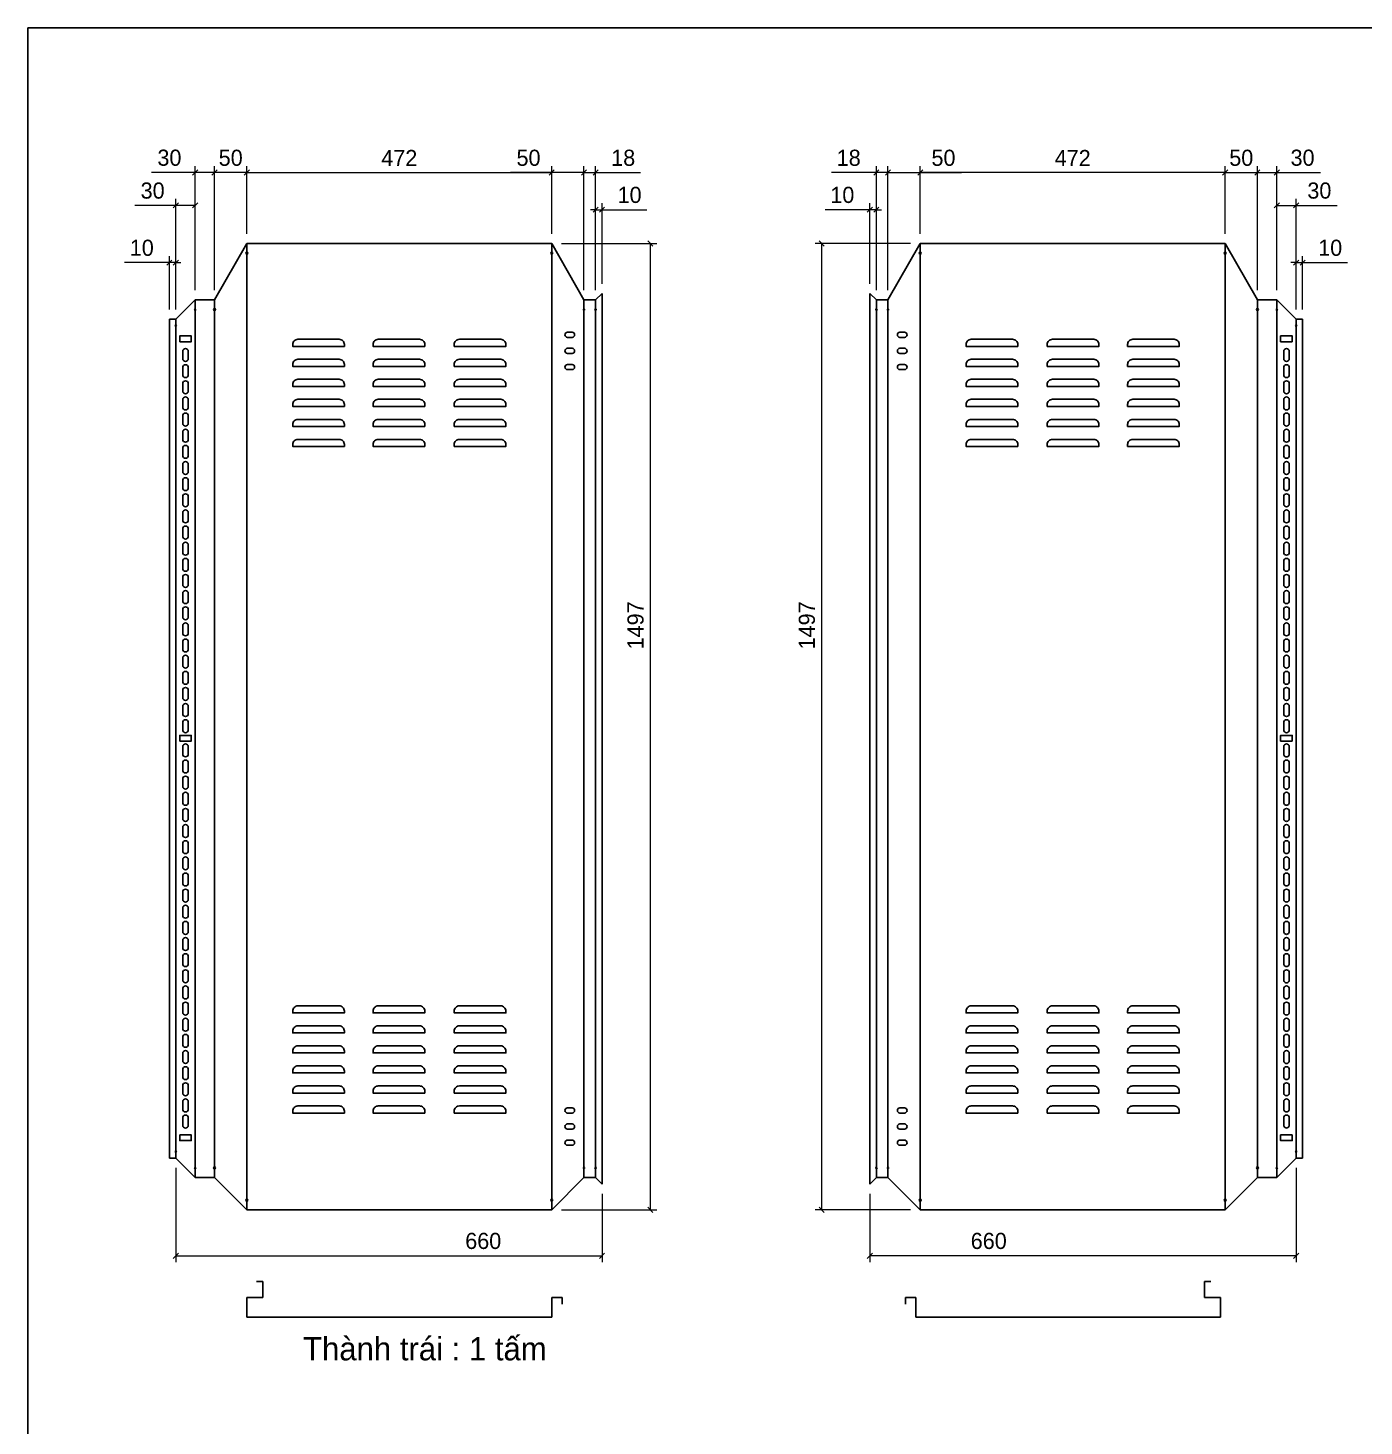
# Model space of a CAD drawing. Header units: millimetres. Extents: x 0 to 6126, y 0 to 4331.
# Drawn here: x 0 to 2069, y 2166 to 4331 of the extents above; entities that cross this region are included whole.
import ezdxf
from ezdxf.enums import TextEntityAlignment as Align

# ---------------------------------------------------------------- set-up
doc = ezdxf.new("R2010")
doc.units = ezdxf.units.MM
doc.layers.add('CNC', color=7, linetype='Continuous')
doc.layers.add('DIM', color=253, linetype='Continuous')
doc.styles.add('Tahoma (Input Text)', font='tahoma.ttf')
doc.dimstyles.new('Dim-25', dxfattribs={"dimtxt": 25, "dimasz": 8, "dimexe": 10, "dimexo": 15, "dimgap": 10, "dimtad": 1, "dimdec": 0, "dimtxsty": 'Standard', "dimblk": 'OBLIQUE', "dimcen": 10, "dimclrd": 5, "dimclre": 5, "dimclrt": 3, "dimazin": 3, "dimtfac": 1, "dimtdec": 0, "dimtmove": 0, "dimatfit": 3, "dimldrblk": 'OBLIQUE', "dimlwd": 9, "dimlwe": 9})

# ---------------------------------------------------------------- blocks, each defined once
blk = doc.blocks.new('khungtenAsean2')
at = {"color": 7}
blk.add_lwpolyline([(0, 0), (2970, 0), (2970, -2100), (0, -2100)], close=True, dxfattribs=at)
at = {"color": 1, "style": 'Tahoma (Input Text)', "flags": 8}
for tag, p in [('#03', (506.6, -2019.3)), ('#01', (137.1, -2021.3)), ('#05', (1106.6, -2021.3)), ('#07', (1834.7, -2021.3)), ('#09', (2146.7, -2021.3)), ('#02', (98.5, -2081.3)), ('#04', (486.1, -2081.3)), ('#06', (1065.3, -2081.3)), ('#08', (1817.4, -2081.3)), ('#10', (2146.7, -2081.3))]:
    blk.add_attdef(tag, p, '', height=25, dxfattribs=at)
blk.add_attdef('#11', text='', height=25, dxfattribs=at).set_placement((2915, -2067.3), align=Align.CENTER)
blk = doc.blocks.new('*D1')
at = {"color": 0, "linetype": 'ByBlock', "lineweight": -2}
for p, q in [((967.6, 3993.5), (959.6, 4001.5)), ((959.6, 2504.5), (967.6, 2496.5))]:
    blk.add_line(p, q, dxfattribs=at)
at = {"layer": 'Defpoints', "color": 0, "transparency": 16777216}
for p in [(810.9, 3997.5), (810.9, 2500.5), (963.6, 2500.5)]:
    blk.add_point(p, dxfattribs=at)
at = {"layer": 'DIM', "color": 5, "lineweight": 9, "transparency": 16777216}
for p, q in [((825.9, 3997.5), (973.6, 3997.5)), ((963.6, 3997.5), (963.6, 2500.5)), ((825.9, 2500.5), (973.6, 2500.5))]:
    blk.add_line(p, q, dxfattribs=at)
at = {"layer": 'DIM', "color": 3, "transparency": 16777216, "insert": (940.8, 3405.8), "char_height": 25, "attachment_point": 5, "rotation": 90}
blk.add_mtext('1497', dxfattribs=at)
blk = doc.blocks.new('_Oblique')
at = {"color": 0, "linetype": 'ByBlock', "lineweight": -2}
blk.add_line((-0.5, -0.5), (0.5, 0.5), dxfattribs=at)
blk = doc.blocks.new('*D2')
at = {"color": 0, "linetype": 'ByBlock', "lineweight": -2}
for p, q in [((342.9, 4111.3), (334.9, 4103.3)), ((806.9, 4103.3), (814.9, 4111.3))]:
    blk.add_line(p, q, dxfattribs=at)
at = {"layer": 'Defpoints', "color": 0, "transparency": 16777216}
for p in [(810.9, 4107.3), (338.9, 3997.5), (810.9, 3997.5)]:
    blk.add_point(p, dxfattribs=at)
at = {"layer": 'DIM', "color": 5, "lineweight": 9, "transparency": 16777216}
for p, q in [((338.9, 4012.5), (338.9, 4117.3)), ((810.9, 4012.5), (810.9, 4117.3)), ((338.9, 4107.3), (810.9, 4107.3))]:
    blk.add_line(p, q, dxfattribs=at)
at = {"layer": 'DIM', "color": 3, "transparency": 16777216, "insert": (574.9, 4129.8), "char_height": 25, "attachment_point": 5}
blk.add_mtext('472', dxfattribs=at)
blk = doc.blocks.new('*D3')
at = {"color": 0, "linetype": 'ByBlock', "lineweight": -2}
for p, q in [((814.9, 4111.3), (806.9, 4103.3)), ((856.9, 4103.3), (864.9, 4111.3))]:
    blk.add_line(p, q, dxfattribs=at)
at = {"layer": 'Defpoints', "color": 0, "transparency": 16777216}
for p in [(860.9, 4107.3), (810.9, 3997.5), (860.9, 3910)]:
    blk.add_point(p, dxfattribs=at)
at = {"layer": 'DIM', "color": 5, "lineweight": 9, "transparency": 16777216}
for p, q in [((810.9, 4012.5), (810.9, 4117.3)), ((860.9, 3925), (860.9, 4117.3)), ((810.9, 4107.3), (747.1, 4107.3)), ((860.9, 4107.3), (810.9, 4107.3))]:
    blk.add_line(p, q, dxfattribs=at)
at = {"layer": 'DIM', "color": 3, "transparency": 16777216, "insert": (775, 4130), "char_height": 25, "attachment_point": 5}
blk.add_mtext('50', dxfattribs=at)
blk = doc.blocks.new('*D4')
at = {"color": 0, "linetype": 'ByBlock', "lineweight": -2}
for p, q in [((856.9, 4103.3), (864.9, 4111.3)), ((882.9, 4111.3), (874.9, 4103.3))]:
    blk.add_line(p, q, dxfattribs=at)
at = {"layer": 'Defpoints', "color": 0, "transparency": 16777216}
for p in [(878.9, 4107.3), (860.9, 3910), (878.9, 3910)]:
    blk.add_point(p, dxfattribs=at)
at = {"layer": 'DIM', "color": 5, "lineweight": 9, "transparency": 16777216}
for p, q in [((860.9, 3925), (860.9, 4117.3)), ((878.9, 3925), (878.9, 4117.3)), ((860.9, 4107.3), (852.9, 4107.3)), ((860.9, 4107.3), (878.9, 4107.3)), ((878.9, 4107.3), (948.4, 4107.3))]:
    blk.add_line(p, q, dxfattribs=at)
at = {"layer": 'DIM', "color": 3, "transparency": 16777216, "insert": (921.6, 4130), "char_height": 25, "attachment_point": 5}
blk.add_mtext('18', dxfattribs=at)
blk = doc.blocks.new('*D5')
at = {"color": 0, "linetype": 'ByBlock', "lineweight": -2}
for p, q in [((232.9, 2433.4), (224.9, 2425.4)), ((884.9, 2425.4), (892.9, 2433.4))]:
    blk.add_line(p, q, dxfattribs=at)
at = {"layer": 'Defpoints', "color": 0, "transparency": 16777216}
for p in [(228.9, 2580.5), (888.9, 2540.5), (888.9, 2429.4)]:
    blk.add_point(p, dxfattribs=at)
at = {"layer": 'DIM', "color": 5, "lineweight": 9, "transparency": 16777216}
for p, q in [((228.9, 2565.5), (228.9, 2419.4)), ((888.9, 2525.5), (888.9, 2419.4)), ((228.9, 2429.4), (888.9, 2429.4))]:
    blk.add_line(p, q, dxfattribs=at)
at = {"layer": 'DIM', "color": 3, "transparency": 16777216, "insert": (704.9, 2452.2), "char_height": 25, "attachment_point": 5}
blk.add_mtext('660', dxfattribs=at)
blk = doc.blocks.new('*D6')
at = {"color": 0, "linetype": 'ByBlock', "lineweight": -2}
for p, q in [((292.9, 4111.3), (284.9, 4103.3)), ((334.9, 4103.3), (342.9, 4111.3))]:
    blk.add_line(p, q, dxfattribs=at)
at = {"layer": 'Defpoints', "color": 0, "transparency": 16777216}
for p in [(288.9, 4107.3), (338.9, 3997.5), (288.9, 3910)]:
    blk.add_point(p, dxfattribs=at)
at = {"layer": 'DIM', "color": 5, "lineweight": 9, "transparency": 16777216}
for p, q in [((288.9, 3925), (288.9, 4117.3)), ((338.9, 4012.5), (338.9, 4117.3)), ((338.9, 4107.3), (288.9, 4107.3))]:
    blk.add_line(p, q, dxfattribs=at)
at = {"layer": 'DIM', "color": 3, "transparency": 16777216, "insert": (313.9, 4130), "char_height": 25, "attachment_point": 5}
blk.add_mtext('50', dxfattribs=at)
blk = doc.blocks.new('*D7')
at = {"color": 0, "linetype": 'ByBlock', "lineweight": -2}
for p, q in [((262.9, 4111.3), (254.9, 4103.3)), ((284.9, 4103.3), (292.9, 4111.3))]:
    blk.add_line(p, q, dxfattribs=at)
at = {"layer": 'Defpoints', "color": 0, "transparency": 16777216}
for p in [(258.9, 4107.3), (258.9, 3910), (288.9, 3910)]:
    blk.add_point(p, dxfattribs=at)
at = {"layer": 'DIM', "color": 5, "lineweight": 9, "transparency": 16777216}
for p, q in [((258.9, 3925), (258.9, 4117.3)), ((288.9, 3925), (288.9, 4117.3)), ((258.9, 4107.3), (191.1, 4107.3)), ((288.9, 4107.3), (258.9, 4107.3))]:
    blk.add_line(p, q, dxfattribs=at)
at = {"layer": 'DIM', "color": 3, "transparency": 16777216, "insert": (219, 4130.1), "char_height": 25, "attachment_point": 5}
blk.add_mtext('30', dxfattribs=at)
blk = doc.blocks.new('*D8')
at = {"color": 0, "linetype": 'ByBlock', "lineweight": -2}
for p, q in [((232.9, 4060.4), (224.9, 4052.4)), ((254.9, 4052.4), (262.9, 4060.4))]:
    blk.add_line(p, q, dxfattribs=at)
at = {"layer": 'Defpoints', "color": 0, "transparency": 16777216}
for p in [(228.9, 4056.4), (258.9, 3910), (228.9, 3880)]:
    blk.add_point(p, dxfattribs=at)
at = {"layer": 'DIM', "color": 5, "lineweight": 9, "transparency": 16777216}
for p, q in [((228.9, 4056.4), (165.2, 4056.4)), ((228.9, 3895), (228.9, 4066.4)), ((258.9, 4056.4), (228.9, 4056.4)), ((258.9, 3925), (258.9, 4066.4))]:
    blk.add_line(p, q, dxfattribs=at)
at = {"layer": 'DIM', "color": 3, "transparency": 16777216, "insert": (193, 4079.2), "char_height": 25, "attachment_point": 5}
blk.add_mtext('30', dxfattribs=at)
blk = doc.blocks.new('*D9')
at = {"color": 0, "linetype": 'ByBlock', "lineweight": -2}
for p, q in [((874.9, 4045.7), (882.9, 4053.7)), ((892.9, 4053.7), (884.9, 4045.7))]:
    blk.add_line(p, q, dxfattribs=at)
at = {"layer": 'Defpoints', "color": 0, "transparency": 16777216}
for p in [(888.9, 4049.7), (888.9, 3920), (878.9, 3910)]:
    blk.add_point(p, dxfattribs=at)
at = {"layer": 'DIM', "color": 5, "lineweight": 9, "transparency": 16777216}
for p, q in [((878.9, 3925), (878.9, 4059.7)), ((888.9, 3935), (888.9, 4059.7)), ((878.9, 4049.7), (870.9, 4049.7)), ((878.9, 4049.7), (888.9, 4049.7)), ((888.9, 4049.7), (958.2, 4049.7))]:
    blk.add_line(p, q, dxfattribs=at)
at = {"layer": 'DIM', "color": 3, "transparency": 16777216, "insert": (931.5, 4072.5), "char_height": 25, "attachment_point": 5}
blk.add_mtext('10', dxfattribs=at)
blk = doc.blocks.new('f3daunguoc')
at = {"layer": 'CNC', "color": 2, "lineweight": -3}
blk.add_circle((0, 0), 1.5, dxfattribs=at)
blk = doc.blocks.new('f2dauxuoi')
at = {"layer": 'CNC', "color": 2, "lineweight": -3}
blk.add_circle((0, 0), 1, dxfattribs=at)
blk = doc.blocks.new('ovan8.5x20')
at = {"layer": 'CNC', "color": 2, "lineweight": -3}
for p, q in [((5.7, 4.2), (-5.8, 4.2)), ((-5.8, -4.2), (5.7, -4.2))]:
    blk.add_line(p, q, dxfattribs=at)
for centre, start, end in [((-5.8, 0), 90, 270), ((5.7, 0), 270, 90)]:
    blk.add_arc(centre, 4.25, start, end, dxfattribs=at)
blk = doc.blocks.new('*D10')
at = {"color": 0, "linetype": 'ByBlock', "lineweight": -2}
for p, q in [((214.9, 3963.8), (222.9, 3971.8)), ((232.9, 3971.8), (224.9, 3963.8))]:
    blk.add_line(p, q, dxfattribs=at)
at = {"layer": 'Defpoints', "color": 0, "transparency": 16777216}
for p in [(218.9, 3967.8), (218.9, 3880), (228.9, 3880)]:
    blk.add_point(p, dxfattribs=at)
at = {"layer": 'DIM', "color": 5, "lineweight": 9, "transparency": 16777216}
for p, q in [((218.9, 3967.8), (149.5, 3967.8)), ((218.9, 3895), (218.9, 3977.8)), ((228.9, 3967.8), (218.9, 3967.8)), ((228.9, 3895), (228.9, 3977.8)), ((228.9, 3967.8), (236.9, 3967.8))]:
    blk.add_line(p, q, dxfattribs=at)
at = {"layer": 'DIM', "color": 3, "transparency": 16777216, "insert": (176.2, 3990.6), "char_height": 25, "attachment_point": 5}
blk.add_mtext('10', dxfattribs=at)
blk = doc.blocks.new('*D11')
at = {"color": 0, "linetype": 'ByBlock', "lineweight": -2}
for p, q in [((1232.9, 3993.5), (1224.9, 4001.5)), ((1224.9, 2504.5), (1232.9, 2496.5))]:
    blk.add_line(p, q, dxfattribs=at)
at = {"layer": 'Defpoints', "color": 0, "transparency": 16777216}
for p in [(1381.6, 3997.5), (1228.9, 2500.5), (1381.6, 2500.5)]:
    blk.add_point(p, dxfattribs=at)
at = {"layer": 'DIM', "color": 5, "lineweight": 9, "transparency": 16777216}
for p, q in [((1366.6, 3997.5), (1218.9, 3997.5)), ((1228.9, 3997.5), (1228.9, 2500.5)), ((1366.6, 2500.5), (1218.9, 2500.5))]:
    blk.add_line(p, q, dxfattribs=at)
at = {"layer": 'DIM', "color": 3, "transparency": 16777216, "insert": (1206.1, 3405.8), "char_height": 25, "attachment_point": 5, "rotation": 90}
blk.add_mtext('1497', dxfattribs=at)
blk = doc.blocks.new('*D12')
at = {"color": 0, "linetype": 'ByBlock', "lineweight": -2}
for p, q in [((1385.6, 4111.3), (1377.6, 4103.3)), ((1849.6, 4103.3), (1857.6, 4111.3))]:
    blk.add_line(p, q, dxfattribs=at)
at = {"layer": 'Defpoints', "color": 0, "transparency": 16777216}
for p in [(1381.6, 4107.3), (1381.6, 3997.5), (1853.6, 3997.5)]:
    blk.add_point(p, dxfattribs=at)
at = {"layer": 'DIM', "color": 5, "lineweight": 9, "transparency": 16777216}
for p, q in [((1381.6, 4012.5), (1381.6, 4117.3)), ((1853.6, 4012.5), (1853.6, 4117.3)), ((1853.6, 4107.3), (1381.6, 4107.3))]:
    blk.add_line(p, q, dxfattribs=at)
at = {"layer": 'DIM', "color": 3, "transparency": 16777216, "insert": (1617.6, 4129.8), "char_height": 25, "attachment_point": 5}
blk.add_mtext('472', dxfattribs=at)
blk = doc.blocks.new('*D13')
at = {"color": 0, "linetype": 'ByBlock', "lineweight": -2}
for p, q in [((1335.6, 4111.3), (1327.6, 4103.3)), ((1377.6, 4103.3), (1385.6, 4111.3))]:
    blk.add_line(p, q, dxfattribs=at)
at = {"layer": 'Defpoints', "color": 0, "transparency": 16777216}
for p in [(1331.6, 4107.3), (1381.6, 3997.5), (1331.6, 3910)]:
    blk.add_point(p, dxfattribs=at)
at = {"layer": 'DIM', "color": 5, "lineweight": 9, "transparency": 16777216}
for p, q in [((1331.6, 3925), (1331.6, 4117.3)), ((1381.6, 4012.5), (1381.6, 4117.3)), ((1331.6, 4107.3), (1381.6, 4107.3)), ((1381.6, 4107.3), (1445.3, 4107.3))]:
    blk.add_line(p, q, dxfattribs=at)
at = {"layer": 'DIM', "color": 3, "transparency": 16777216, "insert": (1417.5, 4130), "char_height": 25, "attachment_point": 5}
blk.add_mtext('50', dxfattribs=at)
blk = doc.blocks.new('*D14')
at = {"color": 0, "linetype": 'ByBlock', "lineweight": -2}
for p, q in [((1309.6, 4103.3), (1317.6, 4111.3)), ((1335.6, 4111.3), (1327.6, 4103.3))]:
    blk.add_line(p, q, dxfattribs=at)
at = {"layer": 'Defpoints', "color": 0, "transparency": 16777216}
for p in [(1313.6, 4107.3), (1313.6, 3910), (1331.6, 3910)]:
    blk.add_point(p, dxfattribs=at)
at = {"layer": 'DIM', "color": 5, "lineweight": 9, "transparency": 16777216}
for p, q in [((1313.6, 3925), (1313.6, 4117.3)), ((1331.6, 3925), (1331.6, 4117.3)), ((1313.6, 4107.3), (1244.1, 4107.3)), ((1331.6, 4107.3), (1313.6, 4107.3)), ((1331.6, 4107.3), (1339.6, 4107.3))]:
    blk.add_line(p, q, dxfattribs=at)
at = {"layer": 'DIM', "color": 3, "transparency": 16777216, "insert": (1270.8, 4130), "char_height": 25, "attachment_point": 5}
blk.add_mtext('18', dxfattribs=at)
blk = doc.blocks.new('*D15')
at = {"color": 0, "linetype": 'ByBlock', "lineweight": -2}
for p, q in [((1307.6, 2433.4), (1299.6, 2425.4)), ((1959.6, 2425.4), (1967.6, 2433.4))]:
    blk.add_line(p, q, dxfattribs=at)
at = {"layer": 'Defpoints', "color": 0, "transparency": 16777216}
for p in [(1963.6, 2580.5), (1303.6, 2540.5), (1303.6, 2429.4)]:
    blk.add_point(p, dxfattribs=at)
at = {"layer": 'DIM', "color": 5, "lineweight": 9, "transparency": 16777216}
for p, q in [((1963.6, 2565.5), (1963.6, 2419.4)), ((1303.6, 2525.5), (1303.6, 2419.4)), ((1963.6, 2429.4), (1303.6, 2429.4))]:
    blk.add_line(p, q, dxfattribs=at)
at = {"layer": 'DIM', "color": 3, "transparency": 16777216, "insert": (1487.6, 2452.2), "char_height": 25, "attachment_point": 5}
blk.add_mtext('660', dxfattribs=at)
blk = doc.blocks.new('*D16')
at = {"color": 0, "linetype": 'ByBlock', "lineweight": -2}
for p, q in [((1857.6, 4111.3), (1849.6, 4103.3)), ((1899.6, 4103.3), (1907.6, 4111.3))]:
    blk.add_line(p, q, dxfattribs=at)
at = {"layer": 'Defpoints', "color": 0, "transparency": 16777216}
for p in [(1903.6, 4107.3), (1853.6, 3997.5), (1903.6, 3910)]:
    blk.add_point(p, dxfattribs=at)
at = {"layer": 'DIM', "color": 5, "lineweight": 9, "transparency": 16777216}
for p, q in [((1853.6, 4012.5), (1853.6, 4117.3)), ((1903.6, 3925), (1903.6, 4117.3)), ((1853.6, 4107.3), (1903.6, 4107.3))]:
    blk.add_line(p, q, dxfattribs=at)
at = {"layer": 'DIM', "color": 3, "transparency": 16777216, "insert": (1878.6, 4130), "char_height": 25, "attachment_point": 5}
blk.add_mtext('50', dxfattribs=at)
blk = doc.blocks.new('*D17')
at = {"color": 0, "linetype": 'ByBlock', "lineweight": -2}
for p, q in [((1907.6, 4111.3), (1899.6, 4103.3)), ((1929.6, 4103.3), (1937.6, 4111.3))]:
    blk.add_line(p, q, dxfattribs=at)
at = {"layer": 'Defpoints', "color": 0, "transparency": 16777216}
for p in [(1933.6, 4107.3), (1903.6, 3910), (1933.6, 3910)]:
    blk.add_point(p, dxfattribs=at)
at = {"layer": 'DIM', "color": 5, "lineweight": 9, "transparency": 16777216}
for p, q in [((1903.6, 3925), (1903.6, 4117.3)), ((1933.6, 3925), (1933.6, 4117.3)), ((1903.6, 4107.3), (1933.6, 4107.3)), ((1933.6, 4107.3), (2001.4, 4107.3))]:
    blk.add_line(p, q, dxfattribs=at)
at = {"layer": 'DIM', "color": 3, "transparency": 16777216, "insert": (1973.5, 4130.1), "char_height": 25, "attachment_point": 5}
blk.add_mtext('30', dxfattribs=at)
blk = doc.blocks.new('*D18')
at = {"color": 0, "linetype": 'ByBlock', "lineweight": -2}
for p, q in [((1937.6, 4060.4), (1929.6, 4052.4)), ((1959.6, 4052.4), (1967.6, 4060.4))]:
    blk.add_line(p, q, dxfattribs=at)
at = {"layer": 'Defpoints', "color": 0, "transparency": 16777216}
for p in [(1963.6, 4056.4), (1933.6, 3910), (1963.6, 3880)]:
    blk.add_point(p, dxfattribs=at)
at = {"layer": 'DIM', "color": 5, "lineweight": 9, "transparency": 16777216}
for p, q in [((1933.6, 3925), (1933.6, 4066.4)), ((1933.6, 4056.4), (1963.6, 4056.4)), ((1963.6, 3895), (1963.6, 4066.4)), ((1963.6, 4056.4), (2027.3, 4056.4))]:
    blk.add_line(p, q, dxfattribs=at)
at = {"layer": 'DIM', "color": 3, "transparency": 16777216, "insert": (1999.5, 4079.2), "char_height": 25, "attachment_point": 5}
blk.add_mtext('30', dxfattribs=at)
blk = doc.blocks.new('*D19')
at = {"color": 0, "linetype": 'ByBlock', "lineweight": -2}
for p, q in [((1299.6, 4045.7), (1307.6, 4053.7)), ((1317.6, 4053.7), (1309.6, 4045.7))]:
    blk.add_line(p, q, dxfattribs=at)
at = {"layer": 'Defpoints', "color": 0, "transparency": 16777216}
for p in [(1303.6, 4049.7), (1303.6, 3920), (1313.6, 3910)]:
    blk.add_point(p, dxfattribs=at)
at = {"layer": 'DIM', "color": 5, "lineweight": 9, "transparency": 16777216}
for p, q in [((1303.6, 3935), (1303.6, 4059.7)), ((1313.6, 3925), (1313.6, 4059.7)), ((1303.6, 4049.7), (1234.2, 4049.7)), ((1313.6, 4049.7), (1303.6, 4049.7)), ((1313.6, 4049.7), (1321.6, 4049.7))]:
    blk.add_line(p, q, dxfattribs=at)
at = {"layer": 'DIM', "color": 3, "transparency": 16777216, "insert": (1260.9, 4072.5), "char_height": 25, "attachment_point": 5}
blk.add_mtext('10', dxfattribs=at)
blk = doc.blocks.new('*D20')
at = {"color": 0, "linetype": 'ByBlock', "lineweight": -2}
for p, q in [((1959.6, 3963.8), (1967.6, 3971.8)), ((1977.6, 3971.8), (1969.6, 3963.8))]:
    blk.add_line(p, q, dxfattribs=at)
at = {"layer": 'Defpoints', "color": 0, "transparency": 16777216}
for p in [(1973.6, 3967.8), (1963.6, 3880), (1973.6, 3880)]:
    blk.add_point(p, dxfattribs=at)
at = {"layer": 'DIM', "color": 5, "lineweight": 9, "transparency": 16777216}
for p, q in [((1963.6, 3967.8), (1955.6, 3967.8)), ((1963.6, 3895), (1963.6, 3977.8)), ((1963.6, 3967.8), (1973.6, 3967.8)), ((1973.6, 3895), (1973.6, 3977.8)), ((1973.6, 3967.8), (2043, 3967.8))]:
    blk.add_line(p, q, dxfattribs=at)
at = {"layer": 'DIM', "color": 3, "transparency": 16777216, "insert": (2016.3, 3990.6), "char_height": 25, "attachment_point": 5}
blk.add_mtext('10', dxfattribs=at)

msp = doc.modelspace()

# ---------------------------------------------------------------- linework, layer by layer
at = {"color": 7}
for p, q in [((288.9, 3910), (338.9, 3997.5)), ((338.9, 3997.5), (338.9, 2500.5)), ((810.9, 3997.5), (810.9, 2500.5)), ((810.9, 3997.5), (860.9, 3910)), ((1381.6, 3997.5), (1331.6, 3910)), ((1381.6, 3997.5), (1381.6, 2500.5)), ((1853.6, 3997.5), (1853.6, 2500.5)), ((1903.6, 3910), (1853.6, 3997.5)), ((878.9, 3910), (888.9, 3920)), ((888.9, 3920), (888.9, 2540.5)), ((1303.6, 3920), (1303.6, 2540.5)), ((1313.6, 3910), (1303.6, 3920)), ((258.9, 3910), (228.9, 3880)), ((258.9, 3910), (258.9, 2550.5)), ((288.9, 3910), (288.9, 2550.5)), ((860.9, 3910), (878.9, 3910)), ((860.9, 3910), (860.9, 2550.5)), ((878.9, 3910), (878.9, 2550.5)), ((1331.6, 3910), (1313.6, 3910)), ((1313.6, 3910), (1313.6, 2550.5)), ((1331.6, 3910), (1331.6, 2550.5)), ((1903.6, 3910), (1903.6, 2550.5)), ((1933.6, 3910), (1933.6, 2550.5)), ((1933.6, 3910), (1963.6, 3880)), ((218.9, 3880), (218.9, 2580.5)), ((228.9, 3880), (228.9, 2580.5)), ((1963.6, 3880), (1963.6, 2580.5)), ((1973.6, 3880), (1973.6, 2580.5)), ((258.9, 2550.5), (228.9, 2580.5)), ((1933.6, 2550.5), (1963.6, 2580.5)), ((288.9, 2550.5), (338.9, 2500.5)), ((810.9, 2500.5), (860.9, 2550.5)), ((878.9, 2550.5), (860.9, 2550.5)), ((888.9, 2540.5), (878.9, 2550.5)), ((1303.6, 2540.5), (1313.6, 2550.5)), ((1313.6, 2550.5), (1331.6, 2550.5)), ((1381.6, 2500.5), (1331.6, 2550.5)), ((1903.6, 2550.5), (1853.6, 2500.5)), ((363.9, 2364.5), (363.9, 2389.5)), ((1821.7, 2364.5), (1821.7, 2389.5)), ((338.9, 2334.5), (338.9, 2364.5)), ((338.9, 2364.5), (363.9, 2364.5)), ((810.9, 2334.5), (810.9, 2364.5)), ((810.9, 2364.5), (826.9, 2364.5)), ((826.9, 2364.5), (826.9, 2354.5)), ((1374.7, 2364.5), (1358.7, 2364.5)), ((1358.7, 2364.5), (1358.7, 2354.5)), ((1374.7, 2334.5), (1374.7, 2364.5)), ((1846.7, 2364.5), (1821.7, 2364.5)), ((1846.7, 2334.5), (1846.7, 2364.5)), ((338.9, 2334.5), (810.9, 2334.5)), ((1846.7, 2334.5), (1374.7, 2334.5))]:
    msp.add_line(p, q, dxfattribs=at)
at = {"color": 7, "ltscale": 3}
for p, q in [((228.9, 3880), (218.9, 3880)), ((1963.6, 3880), (1973.6, 3880)), ((228.9, 2580.5), (218.9, 2580.5)), ((1963.6, 2580.5), (1973.6, 2580.5)), ((363.9, 2389.5), (353.9, 2389.5)), ((1821.7, 2389.5), (1831.7, 2389.5))]:
    msp.add_line(p, q, dxfattribs=at)
at = {"color": 7}
for points in [[(338.9, 3997.5), (810.9, 3997.5)], [(1853.6, 3997.5), (1381.6, 3997.5)], [(258.9, 3910), (288.9, 3910)], [(1933.6, 3910), (1903.6, 3910)], [(288.9, 2550.5), (258.9, 2550.5)], [(1903.6, 2550.5), (1933.6, 2550.5)], [(810.9, 2500.5), (338.9, 2500.5)], [(1381.6, 2500.5), (1853.6, 2500.5)]]:
    msp.add_lwpolyline(points, dxfattribs=at)
at = {"color": 2, "ltscale": 3}
for points in [[(835.4, 3852, -1), (835.4, 3860), (842.4, 3860, -1), (842.4, 3852)], [(1357.1, 3852, 1), (1357.1, 3860), (1350.1, 3860, 1), (1350.1, 3852)], [(835.4, 3827, -1), (835.4, 3835), (842.4, 3835, -1), (842.4, 3827)], [(1357.1, 3827, 1), (1357.1, 3835), (1350.1, 3835, 1), (1350.1, 3827)], [(835.4, 3802, -1), (835.4, 3810), (842.4, 3810, -1), (842.4, 3802)], [(1357.1, 3802, 1), (1357.1, 3810), (1350.1, 3810, 1), (1350.1, 3802)], [(835.4, 2658.5, 1), (835.4, 2650.5), (842.4, 2650.5, 1), (842.4, 2658.5)], [(1357.1, 2658.5, -1), (1357.1, 2650.5), (1350.1, 2650.5, -1), (1350.1, 2658.5)], [(835.4, 2633.5, 1), (835.4, 2625.5), (842.4, 2625.5, 1), (842.4, 2633.5)], [(1357.1, 2633.5, -1), (1357.1, 2625.5), (1350.1, 2625.5, -1), (1350.1, 2633.5)], [(835.4, 2608.5, 1), (835.4, 2600.5), (842.4, 2600.5, 1), (842.4, 2608.5)], [(1357.1, 2608.5, -1), (1357.1, 2600.5), (1350.1, 2600.5, -1), (1350.1, 2608.5)]]:
    msp.add_lwpolyline(points, format="xyb", close=True, dxfattribs=at)
at = {"color": 2}
for points in [[(234.9, 3845.2), (252.9, 3845.2), (252.9, 3854.2), (234.9, 3854.2)], [(1957.6, 3845.2), (1939.6, 3845.2), (1939.6, 3854.2), (1957.6, 3854.2)], [(234.9, 3226.5), (252.9, 3226.5), (252.9, 3235.5), (234.9, 3235.5)], [(1957.6, 3226.5), (1939.6, 3226.5), (1939.6, 3235.5), (1957.6, 3235.5)], [(234.9, 2616.7), (252.9, 2616.7), (252.9, 2607.7), (234.9, 2607.7)], [(1957.6, 2616.7), (1939.6, 2616.7), (1939.6, 2607.7), (1957.6, 2607.7)]]:
    msp.add_lwpolyline(points, close=True, dxfattribs=at)
for points in [[(481.9, 3849), (417.9, 3849, 0.414214), (409.9, 3841), (409.9, 3838), (489.9, 3838), (489.9, 3841, 0.414214)], [(606.4, 3849), (542.4, 3849, 0.414214), (534.4, 3841), (534.4, 3838), (614.4, 3838), (614.4, 3841, 0.414214)], [(667.9, 3849), (731.9, 3849, -0.414214), (739.9, 3841), (739.9, 3838), (659.9, 3838), (659.9, 3841, -0.414214)], [(1524.6, 3849), (1460.6, 3849, 0.414214), (1452.6, 3841), (1452.6, 3838), (1532.6, 3838), (1532.6, 3841, 0.414214)], [(1586.1, 3849), (1650.1, 3849, -0.414214), (1658.1, 3841), (1658.1, 3838), (1578.1, 3838), (1578.1, 3841, -0.414214)], [(1710.6, 3849), (1774.6, 3849, -0.414214), (1782.6, 3841), (1782.6, 3838), (1702.6, 3838), (1702.6, 3841, -0.414214)], [(481.9, 3818), (417.9, 3818, 0.414214), (409.9, 3810), (409.9, 3807), (489.9, 3807), (489.9, 3810, 0.414214)], [(606.4, 3818), (542.4, 3818, 0.414214), (534.4, 3810), (534.4, 3807), (614.4, 3807), (614.4, 3810, 0.414214)], [(667.9, 3818), (731.9, 3818, -0.414214), (739.9, 3810), (739.9, 3807), (659.9, 3807), (659.9, 3810, -0.414214)], [(1524.6, 3818), (1460.6, 3818, 0.414214), (1452.6, 3810), (1452.6, 3807), (1532.6, 3807), (1532.6, 3810, 0.414214)], [(1586.1, 3818), (1650.1, 3818, -0.414214), (1658.1, 3810), (1658.1, 3807), (1578.1, 3807), (1578.1, 3810, -0.414214)], [(1710.6, 3818), (1774.6, 3818, -0.414214), (1782.6, 3810), (1782.6, 3807), (1702.6, 3807), (1702.6, 3810, -0.414214)], [(481.9, 3787), (417.9, 3787, 0.414214), (409.9, 3779), (409.9, 3776), (489.9, 3776), (489.9, 3779, 0.414214)], [(606.4, 3787), (542.4, 3787, 0.414214), (534.4, 3779), (534.4, 3776), (614.4, 3776), (614.4, 3779, 0.414214)], [(667.9, 3787), (731.9, 3787, -0.414214), (739.9, 3779), (739.9, 3776), (659.9, 3776), (659.9, 3779, -0.414214)], [(1524.6, 3787), (1460.6, 3787, 0.414214), (1452.6, 3779), (1452.6, 3776), (1532.6, 3776), (1532.6, 3779, 0.414214)], [(1586.1, 3787), (1650.1, 3787, -0.414214), (1658.1, 3779), (1658.1, 3776), (1578.1, 3776), (1578.1, 3779, -0.414214)], [(1710.6, 3787), (1774.6, 3787, -0.414214), (1782.6, 3779), (1782.6, 3776), (1702.6, 3776), (1702.6, 3779, -0.414214)], [(481.9, 3756), (417.9, 3756, 0.414214), (409.9, 3748), (409.9, 3745), (489.9, 3745), (489.9, 3748, 0.414214)], [(606.4, 3756), (542.4, 3756, 0.414214), (534.4, 3748), (534.4, 3745), (614.4, 3745), (614.4, 3748, 0.414214)], [(667.9, 3756), (731.9, 3756, -0.414214), (739.9, 3748), (739.9, 3745), (659.9, 3745), (659.9, 3748, -0.414214)], [(1524.6, 3756), (1460.6, 3756, 0.414214), (1452.6, 3748), (1452.6, 3745), (1532.6, 3745), (1532.6, 3748, 0.414214)], [(1586.1, 3756), (1650.1, 3756, -0.414214), (1658.1, 3748), (1658.1, 3745), (1578.1, 3745), (1578.1, 3748, -0.414214)], [(1710.6, 3756), (1774.6, 3756, -0.414214), (1782.6, 3748), (1782.6, 3745), (1702.6, 3745), (1702.6, 3748, -0.414214)], [(481.9, 3725), (417.9, 3725, 0.414214), (409.9, 3717), (409.9, 3714), (489.9, 3714), (489.9, 3717, 0.414214)], [(606.4, 3725), (542.4, 3725, 0.414214), (534.4, 3717), (534.4, 3714), (614.4, 3714), (614.4, 3717, 0.414214)], [(667.9, 3725), (731.9, 3725, -0.414214), (739.9, 3717), (739.9, 3714), (659.9, 3714), (659.9, 3717, -0.414214)], [(1524.6, 3725), (1460.6, 3725, 0.414214), (1452.6, 3717), (1452.6, 3714), (1532.6, 3714), (1532.6, 3717, 0.414214)], [(1586.1, 3725), (1650.1, 3725, -0.414214), (1658.1, 3717), (1658.1, 3714), (1578.1, 3714), (1578.1, 3717, -0.414214)], [(1710.6, 3725), (1774.6, 3725, -0.414214), (1782.6, 3717), (1782.6, 3714), (1702.6, 3714), (1702.6, 3717, -0.414214)], [(481.9, 3694), (417.9, 3694, 0.414214), (409.9, 3686), (409.9, 3683), (489.9, 3683), (489.9, 3686, 0.414214)], [(606.4, 3694), (542.4, 3694, 0.414214), (534.4, 3686), (534.4, 3683), (614.4, 3683), (614.4, 3686, 0.414214)], [(667.9, 3694), (731.9, 3694, -0.414214), (739.9, 3686), (739.9, 3683), (659.9, 3683), (659.9, 3686, -0.414214)], [(1524.6, 3694), (1460.6, 3694, 0.414214), (1452.6, 3686), (1452.6, 3683), (1532.6, 3683), (1532.6, 3686, 0.414214)], [(1586.1, 3694), (1650.1, 3694, -0.414214), (1658.1, 3686), (1658.1, 3683), (1578.1, 3683), (1578.1, 3686, -0.414214)], [(1710.6, 3694), (1774.6, 3694, -0.414214), (1782.6, 3686), (1782.6, 3683), (1702.6, 3683), (1702.6, 3686, -0.414214)], [(481.9, 2816.5), (417.9, 2816.5, 0.414214), (409.9, 2808.5), (409.9, 2805.5), (489.9, 2805.5), (489.9, 2808.5, 0.414214)], [(606.4, 2816.5), (542.4, 2816.5, 0.414214), (534.4, 2808.5), (534.4, 2805.5), (614.4, 2805.5), (614.4, 2808.5, 0.414214)], [(667.9, 2816.5), (731.9, 2816.5, -0.414214), (739.9, 2808.5), (739.9, 2805.5), (659.9, 2805.5), (659.9, 2808.5, -0.414214)], [(1524.6, 2816.5), (1460.6, 2816.5, 0.414214), (1452.6, 2808.5), (1452.6, 2805.5), (1532.6, 2805.5), (1532.6, 2808.5, 0.414214)], [(1586.1, 2816.5), (1650.1, 2816.5, -0.414214), (1658.1, 2808.5), (1658.1, 2805.5), (1578.1, 2805.5), (1578.1, 2808.5, -0.414214)], [(1710.6, 2816.5), (1774.6, 2816.5, -0.414214), (1782.6, 2808.5), (1782.6, 2805.5), (1702.6, 2805.5), (1702.6, 2808.5, -0.414214)], [(481.9, 2785.5), (417.9, 2785.5, 0.414214), (409.9, 2777.5), (409.9, 2774.5), (489.9, 2774.5), (489.9, 2777.5, 0.414214)], [(606.4, 2785.5), (542.4, 2785.5, 0.414214), (534.4, 2777.5), (534.4, 2774.5), (614.4, 2774.5), (614.4, 2777.5, 0.414214)], [(667.9, 2785.5), (731.9, 2785.5, -0.414214), (739.9, 2777.5), (739.9, 2774.5), (659.9, 2774.5), (659.9, 2777.5, -0.414214)], [(1524.6, 2785.5), (1460.6, 2785.5, 0.414214), (1452.6, 2777.5), (1452.6, 2774.5), (1532.6, 2774.5), (1532.6, 2777.5, 0.414214)], [(1586.1, 2785.5), (1650.1, 2785.5, -0.414214), (1658.1, 2777.5), (1658.1, 2774.5), (1578.1, 2774.5), (1578.1, 2777.5, -0.414214)], [(1710.6, 2785.5), (1774.6, 2785.5, -0.414214), (1782.6, 2777.5), (1782.6, 2774.5), (1702.6, 2774.5), (1702.6, 2777.5, -0.414214)], [(481.9, 2754.5), (417.9, 2754.5, 0.414214), (409.9, 2746.5), (409.9, 2743.5), (489.9, 2743.5), (489.9, 2746.5, 0.414214)], [(606.4, 2754.5), (542.4, 2754.5, 0.414214), (534.4, 2746.5), (534.4, 2743.5), (614.4, 2743.5), (614.4, 2746.5, 0.414214)], [(667.9, 2754.5), (731.9, 2754.5, -0.414214), (739.9, 2746.5), (739.9, 2743.5), (659.9, 2743.5), (659.9, 2746.5, -0.414214)], [(1524.6, 2754.5), (1460.6, 2754.5, 0.414214), (1452.6, 2746.5), (1452.6, 2743.5), (1532.6, 2743.5), (1532.6, 2746.5, 0.414214)], [(1586.1, 2754.5), (1650.1, 2754.5, -0.414214), (1658.1, 2746.5), (1658.1, 2743.5), (1578.1, 2743.5), (1578.1, 2746.5, -0.414214)], [(1710.6, 2754.5), (1774.6, 2754.5, -0.414214), (1782.6, 2746.5), (1782.6, 2743.5), (1702.6, 2743.5), (1702.6, 2746.5, -0.414214)], [(481.9, 2723.5), (417.9, 2723.5, 0.414214), (409.9, 2715.5), (409.9, 2712.5), (489.9, 2712.5), (489.9, 2715.5, 0.414214)], [(606.4, 2723.5), (542.4, 2723.5, 0.414214), (534.4, 2715.5), (534.4, 2712.5), (614.4, 2712.5), (614.4, 2715.5, 0.414214)], [(667.9, 2723.5), (731.9, 2723.5, -0.414214), (739.9, 2715.5), (739.9, 2712.5), (659.9, 2712.5), (659.9, 2715.5, -0.414214)], [(1524.6, 2723.5), (1460.6, 2723.5, 0.414214), (1452.6, 2715.5), (1452.6, 2712.5), (1532.6, 2712.5), (1532.6, 2715.5, 0.414214)], [(1586.1, 2723.5), (1650.1, 2723.5, -0.414214), (1658.1, 2715.5), (1658.1, 2712.5), (1578.1, 2712.5), (1578.1, 2715.5, -0.414214)], [(1710.6, 2723.5), (1774.6, 2723.5, -0.414214), (1782.6, 2715.5), (1782.6, 2712.5), (1702.6, 2712.5), (1702.6, 2715.5, -0.414214)], [(481.9, 2692.5), (417.9, 2692.5, 0.414214), (409.9, 2684.5), (409.9, 2681.5), (489.9, 2681.5), (489.9, 2684.5, 0.414214)], [(606.4, 2692.5), (542.4, 2692.5, 0.414214), (534.4, 2684.5), (534.4, 2681.5), (614.4, 2681.5), (614.4, 2684.5, 0.414214)], [(667.9, 2692.5), (731.9, 2692.5, -0.414214), (739.9, 2684.5), (739.9, 2681.5), (659.9, 2681.5), (659.9, 2684.5, -0.414214)], [(1524.6, 2692.5), (1460.6, 2692.5, 0.414214), (1452.6, 2684.5), (1452.6, 2681.5), (1532.6, 2681.5), (1532.6, 2684.5, 0.414214)], [(1586.1, 2692.5), (1650.1, 2692.5, -0.414214), (1658.1, 2684.5), (1658.1, 2681.5), (1578.1, 2681.5), (1578.1, 2684.5, -0.414214)], [(1710.6, 2692.5), (1774.6, 2692.5, -0.414214), (1782.6, 2684.5), (1782.6, 2681.5), (1702.6, 2681.5), (1702.6, 2684.5, -0.414214)], [(481.9, 2661.5), (417.9, 2661.5, 0.414214), (409.9, 2653.5), (409.9, 2650.5), (489.9, 2650.5), (489.9, 2653.5, 0.414214)], [(606.4, 2661.5), (542.4, 2661.5, 0.414214), (534.4, 2653.5), (534.4, 2650.5), (614.4, 2650.5), (614.4, 2653.5, 0.414214)], [(667.9, 2661.5), (731.9, 2661.5, -0.414214), (739.9, 2653.5), (739.9, 2650.5), (659.9, 2650.5), (659.9, 2653.5, -0.414214)], [(1524.6, 2661.5), (1460.6, 2661.5, 0.414214), (1452.6, 2653.5), (1452.6, 2650.5), (1532.6, 2650.5), (1532.6, 2653.5, 0.414214)], [(1586.1, 2661.5), (1650.1, 2661.5, -0.414214), (1658.1, 2653.5), (1658.1, 2650.5), (1578.1, 2650.5), (1578.1, 2653.5, -0.414214)], [(1710.6, 2661.5), (1774.6, 2661.5, -0.414214), (1782.6, 2653.5), (1782.6, 2650.5), (1702.6, 2650.5), (1702.6, 2653.5, -0.414214)]]:
    msp.add_lwpolyline(points, format="xyb", close=True, dxfattribs=at)

# ---------------------------------------------------------------- block references
at = {"color": 7, "xscale": 2.0625, "yscale": 2.0625, "zscale": 2.0625}
msp.add_blockref('khungtenAsean2', (0, 4331.3), dxfattribs=at)
at = {"lineweight": -3, "xscale": -1, "rotation": 180}
for name, p in [('f3daunguoc', (338.9, 3982.5)), ('f3daunguoc', (810.9, 3982.5)), ('f3daunguoc', (288.9, 3895)), ('f2dauxuoi', (228.9, 2590.5)), ('f2dauxuoi', (258.9, 2565.5)), ('f2dauxuoi', (860.9, 2565.5)), ('f2dauxuoi', (878.9, 2565.5))]:
    msp.add_blockref(name, p, dxfattribs=at)
at = {"lineweight": -3, "rotation": 180}
for name, p in [('f3daunguoc', (1381.6, 3982.5)), ('f3daunguoc', (1853.6, 3982.5)), ('f3daunguoc', (1903.6, 3895)), ('f2dauxuoi', (1963.6, 2590.5)), ('f2dauxuoi', (1313.6, 2565.5)), ('f2dauxuoi', (1331.6, 2565.5)), ('f2dauxuoi', (1933.6, 2565.5))]:
    msp.add_blockref(name, p, dxfattribs=at)
at = {"lineweight": -3}
for name, p in [('f2dauxuoi', (258.9, 3895)), ('f2dauxuoi', (860.9, 3895)), ('f2dauxuoi', (878.9, 3895)), ('f2dauxuoi', (228.9, 3870)), ('f3daunguoc', (288.9, 2565.5)), ('f3daunguoc', (338.9, 2515.5)), ('f3daunguoc', (810.9, 2515.5))]:
    msp.add_blockref(name, p, dxfattribs=at)
at = {"lineweight": -3, "xscale": -1}
for name, p in [('f2dauxuoi', (1313.6, 3895)), ('f2dauxuoi', (1331.6, 3895)), ('f2dauxuoi', (1933.6, 3895)), ('f2dauxuoi', (1963.6, 3870)), ('f3daunguoc', (1903.6, 2565.5)), ('f3daunguoc', (1381.6, 2515.5)), ('f3daunguoc', (1853.6, 2515.5))]:
    msp.add_blockref(name, p, dxfattribs=at)
at = {"layer": 'CNC', "lineweight": -3}
for p, rotation in [((243.9, 3824.7), 90), ((243.9, 3799.7), 90), ((243.9, 3774.7), 90), ((243.9, 3749.7), 90), ((243.9, 3724.7), 90), ((243.9, 3699.7), 90), ((243.9, 3674.7), 90), ((243.9, 3649.7), 90), ((243.9, 3624.7), 90), ((243.9, 3599.7), 90), ((243.9, 3574.7), 90), ((243.9, 3549.7), 90), ((243.9, 3524.7), 90), ((243.9, 3499.7), 90), ((243.9, 3474.7), 90), ((243.9, 3449.7), 90), ((243.9, 3424.7), 90), ((243.9, 3399.7), 90), ((243.9, 3374.7), 90), ((243.9, 3349.7), 90), ((243.9, 3324.7), 90), ((243.9, 3299.7), 90), ((243.9, 3274.7), 90), ((243.9, 3249.7), 90), ((1948.6, 3212.2), 270), ((1948.6, 3187.2), 270), ((1948.6, 3162.2), 270), ((1948.6, 3137.2), 270), ((1948.6, 3112.2), 270), ((1948.6, 3087.2), 270), ((1948.6, 3062.2), 270), ((1948.6, 3037.2), 270), ((1948.6, 3012.2), 270), ((1948.6, 2987.2), 270), ((1948.6, 2962.2), 270), ((1948.6, 2937.2), 270), ((1948.6, 2912.2), 270), ((1948.6, 2887.2), 270), ((1948.6, 2862.2), 270), ((1948.6, 2837.2), 270), ((1948.6, 2812.2), 270), ((1948.6, 2787.2), 270), ((1948.6, 2762.2), 270), ((1948.6, 2737.2), 270), ((1948.6, 2712.2), 270), ((1948.6, 2687.2), 270), ((1948.6, 2662.2), 270), ((1948.6, 2637.2), 270)]:
    msp.add_blockref('ovan8.5x20', p, dxfattribs=dict(at, rotation=rotation))
at = {"layer": 'CNC', "lineweight": -3, "xscale": -1}
for p, rotation in [((1948.6, 3824.7), 270), ((1948.6, 3799.7), 270), ((1948.6, 3774.7), 270), ((1948.6, 3749.7), 270), ((1948.6, 3724.7), 270), ((1948.6, 3699.7), 270), ((1948.6, 3674.7), 270), ((1948.6, 3649.7), 270), ((1948.6, 3624.7), 270), ((1948.6, 3599.7), 270), ((1948.6, 3574.7), 270), ((1948.6, 3549.7), 270), ((1948.6, 3524.7), 270), ((1948.6, 3499.7), 270), ((1948.6, 3474.7), 270), ((1948.6, 3449.7), 270), ((1948.6, 3424.7), 270), ((1948.6, 3399.7), 270), ((1948.6, 3374.7), 270), ((1948.6, 3349.7), 270), ((1948.6, 3324.7), 270), ((1948.6, 3299.7), 270), ((1948.6, 3274.7), 270), ((1948.6, 3249.7), 270), ((243.9, 3212.2), 90), ((243.9, 3187.2), 90), ((243.9, 3162.2), 90), ((243.9, 3137.2), 90), ((243.9, 3112.2), 90), ((243.9, 3087.2), 90), ((243.9, 3062.2), 90), ((243.9, 3037.2), 90), ((243.9, 3012.2), 90), ((243.9, 2987.2), 90), ((243.9, 2962.2), 90), ((243.9, 2937.2), 90), ((243.9, 2912.2), 90), ((243.9, 2887.2), 90), ((243.9, 2862.2), 90), ((243.9, 2837.2), 90), ((243.9, 2812.2), 90), ((243.9, 2787.2), 90), ((243.9, 2762.2), 90), ((243.9, 2737.2), 90), ((243.9, 2712.2), 90), ((243.9, 2687.2), 90), ((243.9, 2662.2), 90), ((243.9, 2637.2), 90)]:
    msp.add_blockref('ovan8.5x20', p, dxfattribs=dict(at, rotation=rotation))

# ---------------------------------------------------------------- texts
at = {"color": 2, "insert": (614.5, 2285.1), "char_height": 36, "width": 775, "attachment_point": 5}
msp.add_mtext('Thành trái : 1 tấm', dxfattribs=at)

# ---------------------------------------------------------------- dimensions: what is measured, and where the dimension line sits
at = {"layer": 'DIM', "color": 7}
for base, p1, p2, angle, picture, middle in [((258.9, 4107.3), (288.9, 3910), (258.9, 3910), 0, '*D7', (219, 4107.3)), ((288.9, 4107.3), (338.9, 3997.5), (288.9, 3910), 0, '*D6', (313.9, 4107.3)), ((810.9, 4107.3), (338.9, 3997.5), (810.9, 3997.5), 0, '*D2', (574.9, 4107.3)), ((860.9, 4107.3), (810.9, 3997.5), (860.9, 3910), 0, '*D3', (775, 4107.3)), ((1331.6, 4107.3), (1381.6, 3997.5), (1331.6, 3910), 180, '*D13', (1417.5, 4107.3)), ((1381.6, 4107.3), (1853.6, 3997.5), (1381.6, 3997.5), 180, '*D12', (1617.6, 4107.3)), ((1903.6, 4107.3), (1853.6, 3997.5), (1903.6, 3910), 180, '*D16', (1878.6, 4107.3)), ((1933.6, 4107.3), (1903.6, 3910), (1933.6, 3910), 180, '*D17', (1973.5, 4107.3)), ((228.9, 4056.4), (258.9, 3910), (228.9, 3880), 0, '*D8', (193, 4056.4)), ((1963.6, 4056.4), (1933.6, 3910), (1963.6, 3880), 180, '*D18', (1999.5, 4056.4)), ((963.6, 2500.5), (810.9, 3997.5), (810.9, 2500.5), 90, '*D1', (963.6, 3405.8)), ((1228.9, 2500.5), (1381.6, 3997.5), (1381.6, 2500.5), 90, '*D11', (1228.9, 3405.8)), ((888.9, 2429.4), (228.9, 2580.5), (888.9, 2540.5), 0, '*D5', (704.9, 2429.4)), ((1303.6, 2429.4), (1963.6, 2580.5), (1303.6, 2540.5), 180, '*D15', (1487.6, 2429.4))]:
    dim = msp.add_linear_dim(base=base, p1=p1, p2=p2, angle=angle, dimstyle='Dim-25', dxfattribs=at)
    dim.commit()
    dim.dimension.update_dxf_attribs({"geometry": picture, "text_midpoint": middle, "dimtype": 160})
for base, p1, p2, angle, picture, middle in [((878.9, 4107.3), (860.9, 3910), (878.9, 3910), 0, '*D4', (921.6, 4130)), ((1313.6, 4107.3), (1331.6, 3910), (1313.6, 3910), 180, '*D14', (1270.8, 4130)), ((888.9, 4049.7), (878.9, 3910), (888.9, 3920), 0, '*D9', (931.5, 4072.5)), ((1303.6, 4049.7), (1313.6, 3910), (1303.6, 3920), 180, '*D19', (1260.9, 4072.5)), ((218.9, 3967.8), (228.9, 3880), (218.9, 3880), 180, '*D10', (176.2, 3990.6)), ((1973.6, 3967.8), (1963.6, 3880), (1973.6, 3880), 0, '*D20', (2016.3, 3990.6))]:
    dim = msp.add_linear_dim(base=base, p1=p1, p2=p2, angle=angle, dimstyle='Dim-25', dxfattribs=at)
    dim.commit()
    dim.dimension.update_dxf_attribs({"geometry": picture, "text_midpoint": middle})

doc.saveas('drawing.dxf')
